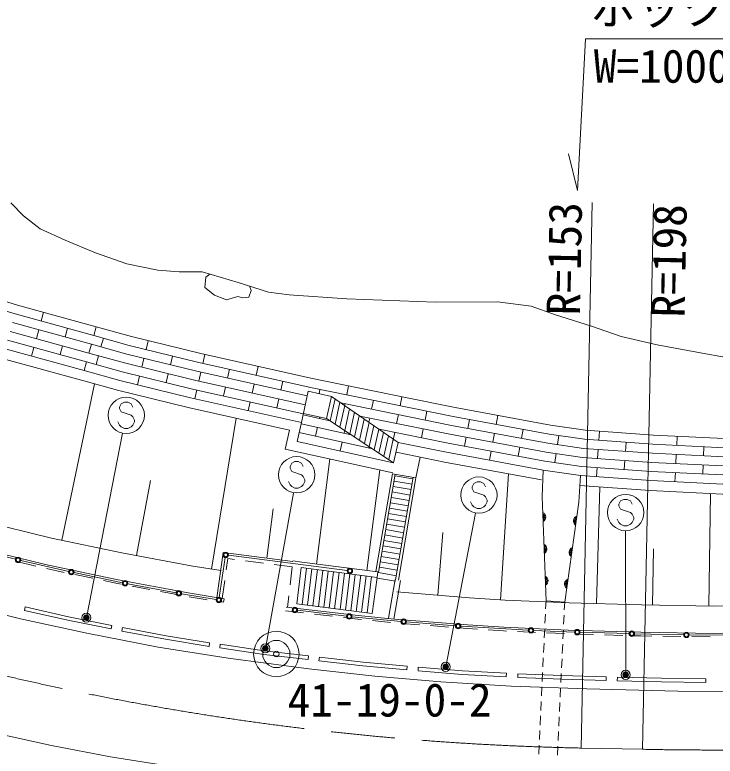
# Model space of a CAD drawing. Units: millimetres at full size, sheet at 1:1000; details may follow other scales. Extents: x 40000 to 680000, y 20000 to 380000.
# Drawn here: x 378144 to 416661, y 278591 to 319350 of the extents above; entities that cross this region are included whole.
import ezdxf
from ezdxf.enums import TextEntityAlignment as Align

# ---------------------------------------------------------------- set-up
doc = ezdxf.new("R2010")
doc.units = ezdxf.units.MM
doc.header["$LTSCALE"] = 1000
doc.header["$PDMODE"] = 32
doc.header["$PDSIZE"] = 500
doc.linetypes.add('CHAIN', pattern=[18.5, 12, -1.5, 3.5, -1.5])
for name, color, linetype, lineweight in [('M-BGD', 7, 'Continuous', 13), ('M-BMK', 2, 'Continuous', 13), ('M-BMK-SRVR', 3, 'Continuous', 13), ('M-STR-HTXT', 7, 'Continuous', 13), ('M-STR-STRC', 7, 'Continuous', 13)]:
    doc.layers.add(name, color=color, linetype=linetype, lineweight=lineweight)
doc.styles.add('ＭＳ ゴシック', font='')
doc.styles.get('ＭＳ ゴシック').set_extended_font_data('MS Gothic')

msp = doc.modelspace()

# ---------------------------------------------------------------- linework, layer by layer
at = {"layer": 'M-BGD'}
for p, q in [((378299, 303389), (373622, 304792)), ((378161, 302908), (373466, 304317)), ((382624, 302202), (378299, 303389)), ((382490, 301720), (378161, 302908)), ((379593, 302515), (379725, 302998)), ((382357, 301238), (378023, 302428)), ((379328, 301551), (379461, 302033)), ((380907, 301636), (381040, 302118)), ((382486, 301721), (382618, 302203)), ((384558, 301662), (382624, 302202)), ((382223, 300756), (377885, 301947)), ((384431, 301178), (382490, 301720)), ((388374, 300726), (384558, 301662)), ((382090, 300275), (377747, 301467)), ((382221, 300757), (382354, 301239)), ((384304, 300694), (382357, 301238)), ((382883, 301091), (383017, 301573)), ((385366, 300949), (385486, 301434)), ((379064, 300587), (379196, 301069)), ((380642, 300672), (380775, 301154)), ((388260, 300239), (384431, 301178)), ((384177, 300211), (382223, 300756)), ((382614, 300128), (382748, 300610)), ((388146, 299752), (384304, 300694)), ((385128, 299977), (385247, 300463)), ((386704, 300106), (386823, 300591)), ((394428, 299373), (388374, 300726)), ((388486, 300188), (388595, 300676)), ((381957, 299793), (382089, 300275)), ((384051, 299727), (382090, 300275)), ((388032, 299265), (384177, 300211)), ((394323, 298884), (388260, 300239)), ((391414, 299534), (391522, 300018)), ((387918, 298778), (384051, 299727)), ((386466, 299134), (386585, 299620)), ((394219, 298395), (388146, 299752)), ((388268, 299212), (388377, 299700)), ((389841, 299373), (389950, 299861)), ((384890, 299006), (385009, 299492)), ((394114, 297906), (388032, 299265)), ((392768, 298719), (392878, 299207)), ((399721, 298292), (394426, 299366)), ((399721, 298292), (394428, 299373)), ((395026, 299244), (395027, 299250)), ((380722, 290466), (382530, 299062)), ((394010, 297417), (387918, 298778)), ((389623, 298397), (389732, 298885)), ((391196, 298558), (391305, 299046)), ((402260, 297267), (394322, 298877)), ((396397, 298456), (396496, 298946)), ((388050, 298237), (388159, 298724)), ((393905, 296928), (394284, 298650)), ((395557, 298369), (394284, 298650)), ((394879, 298519), (394927, 298754)), ((395288, 297158), (395557, 298369)), ((399222, 295843), (395557, 298369)), ((397966, 298648), (397967, 298650)), ((390977, 297582), (391086, 298070)), ((392550, 297743), (392659, 298231)), ((395490, 297024), (395758, 298231)), ((395758, 296848), (396024, 298047)), ((402165, 296776), (396076, 298011)), ((396278, 297872), (396297, 297966)), ((397768, 297668), (397867, 298158)), ((399337, 297860), (399436, 298350)), ((402354, 297758), (399721, 298292)), ((396026, 296671), (396291, 297863)), ((396294, 296494), (396557, 297679)), ((400708, 297072), (400807, 297562)), ((407613, 296790), (402354, 297758)), ((388968, 288877), (390309, 297168)), ((395477, 297033), (394000, 297359)), ((395288, 297158), (394016, 297438)), ((394903, 297160), (394921, 297239)), ((398974, 294725), (395288, 297158)), ((396562, 296317), (396824, 297496)), ((396830, 296140), (397090, 297312)), ((402070, 296286), (397125, 297288)), ((397621, 296946), (397668, 297178)), ((399138, 296880), (399238, 297370)), ((407531, 296297), (402260, 297267)), ((404617, 296833), (404708, 297325)), ((396643, 296264), (393892, 296871)), ((397098, 295963), (397357, 297128)), ((397366, 295786), (397623, 296945)), ((397634, 295609), (397890, 296761)), ((407450, 295803), (402165, 296776)), ((403052, 296613), (403142, 297105)), ((409533, 296509), (407613, 296790)), ((393019, 295476), (393249, 296511)), ((397808, 295494), (393784, 296383)), ((394688, 296183), (394795, 296671)), ((396260, 296348), (396292, 296495)), ((397902, 295433), (398156, 296577)), ((398170, 295256), (398423, 296394)), ((401975, 295795), (398174, 296565)), ((398940, 295900), (399039, 296390)), ((400509, 296092), (400608, 296582)), ((404436, 295850), (404527, 296341)), ((406002, 296070), (406093, 296562)), ((413269, 296241), (409533, 296509)), ((410269, 295955), (410305, 296454)), ((398438, 295079), (398689, 296210)), ((398706, 294902), (398956, 296026)), ((407368, 295310), (402070, 296286)), ((402871, 295630), (402961, 296121)), ((409479, 296012), (407531, 296297)), ((407995, 295723), (408067, 296218)), ((413239, 295741), (409479, 296012)), ((417543, 296031), (413269, 296241)), ((414548, 295677), (414573, 296177)), ((398974, 294725), (393676, 295894)), ((396045, 295372), (396152, 295860)), ((397617, 295537), (397633, 295610)), ((398974, 294725), (399222, 295843)), ((407287, 294816), (401975, 295795)), ((405821, 295086), (405911, 295578)), ((409425, 295514), (407450, 295803)), ((413208, 295242), (409425, 295514)), ((411729, 295349), (411765, 295847)), ((417524, 295532), (413239, 295741)), ((416022, 295105), (416046, 295604)), ((398932, 294171), (393019, 295476)), ((404255, 294866), (404346, 295358)), ((409371, 295017), (407368, 295310)), ((407851, 294734), (407923, 295229)), ((410197, 294958), (410233, 295456)), ((417505, 295032), (413208, 295242)), ((414499, 294679), (414524, 295178)), ((394736, 289155), (395477, 294934)), ((400432, 295036), (400202, 293900)), ((409317, 294520), (407287, 294816)), ((413178, 294743), (409371, 295017)), ((411658, 294351), (411694, 294850)), ((417485, 294532), (413178, 294743)), ((397502, 288797), (398218, 294329)), ((407206, 294323), (409262, 294022)), ((413148, 294244), (409317, 294520)), ((410126, 293960), (410162, 294459)), ((415973, 294106), (415997, 294605)), ((397999, 288737), (398921, 294119)), ((398147, 288712), (399068, 294094)), ((398921, 294119), (400202, 293900)), ((399053, 294005), (400039, 293836)), ((399089, 288292), (400054, 293925)), ((399237, 288267), (400202, 293900)), ((404859, 287192), (405298, 294115)), ((417466, 294033), (413148, 294244)), ((414450, 293680), (414475, 294179)), ((384835, 289621), (385602, 293749)), ((399003, 293709), (399988, 293540)), ((398901, 293118), (399887, 292949)), ((398952, 293413), (399938, 293244)), ((410127, 286975), (410309, 293396)), ((398851, 292822), (399836, 292653)), ((416311, 286849), (416403, 293034)), ((398800, 292526), (399786, 292357)), ((391995, 289484), (392349, 292198)), ((398699, 291935), (399684, 291766)), ((398749, 292230), (399735, 292062)), ((398648, 291639), (399634, 291470)), ((398547, 291048), (399532, 290879)), ((398597, 291343), (399583, 291175)), ((398496, 290752), (399482, 290583)), ((401400, 287440), (401675, 290897)), ((398445, 290456), (399431, 290288)), ((398344, 289865), (399330, 289696)), ((398395, 290161), (399381, 289992)), ((413218, 286895), (413264, 289987)), ((389771, 288843), (389860, 289460)), ((389860, 289460), (390233, 289411)), ((398294, 289569), (399279, 289400)), ((378333, 289282), (379304, 289044)), ((390828, 289334), (391820, 289204)), ((392415, 289127), (393395, 288999)), ((393395, 288999), (393282, 288006)), ((393395, 288999), (393406, 288998)), ((393930, 289261), (393439, 289326)), ((398114, 288718), (393931, 289259)), ((398243, 289274), (399229, 289105)), ((379887, 288904), (380866, 288698)), ((394190, 288923), (393946, 286925)), ((394487, 288885), (394244, 286887)), ((394785, 288846), (394541, 286848)), ((395083, 288808), (394839, 286810)), ((395380, 288769), (395136, 286771)), ((395678, 288731), (395434, 286733)), ((395975, 288692), (395731, 286695)), ((396273, 288654), (396029, 286656)), ((396570, 288615), (396327, 286618)), ((396868, 288577), (396624, 286580)), ((398142, 288682), (399127, 288513)), ((398192, 288978), (399178, 288809)), ((381453, 288575), (382432, 288369)), ((383019, 288245), (383694, 288104)), ((389543, 287259), (389685, 288249)), ((397165, 288538), (396922, 286541)), ((397463, 288500), (397219, 286503)), ((397760, 288461), (397517, 286465)), ((398091, 288386), (399077, 288218)), ((399055, 288298), (398696, 286177)), ((399351, 288247), (398991, 286126)), ((383694, 288104), (383999, 288047)), ((384589, 287937), (385572, 287754)), ((386162, 287645), (387145, 287462)), ((387735, 287354), (388722, 287195)), ((393214, 287409), (393141, 286765)), ((389315, 287099), (389620, 287050)), ((389620, 287050), (389652, 287247)), ((407338, 286694), (407359, 287128)), ((408365, 286639), (408386, 287066)), ((378672, 286601), (378716, 286796)), ((393036, 286586), (394029, 286472)), ((394626, 286404), (395619, 286291)), ((396215, 286222), (397014, 286131)), ((397014, 286131), (397209, 286111)), ((407300, 285895), (407324, 286395)), ((408327, 285840), (408351, 286339)), ((397806, 286049), (398800, 285946)), ((399398, 285893), (400395, 285814)), ((400993, 285767), (401990, 285688)), ((384028, 285471), (384065, 285668)), ((402588, 285640), (403019, 285606)), ((403019, 285606), (403586, 285570)), ((404184, 285532), (405026, 285478)), ((405026, 285478), (405182, 285471)), ((405782, 285444), (406781, 285399)), ((407262, 285096), (407286, 285595)), ((407380, 285372), (408379, 285327)), ((408289, 285041), (408313, 285540)), ((408979, 285307), (409978, 285278)), ((410578, 285261), (411578, 285233)), ((412178, 285216), (412569, 285204)), ((412569, 285204), (413177, 285195)), ((413777, 285186), (414777, 285171)), ((415377, 285162), (416377, 285148)), ((389417, 284544), (389446, 284741)), ((407224, 284297), (407248, 284796)), ((408251, 284242), (408275, 284741)), ((394871, 283833), (394894, 284032)), ((407186, 283498), (407210, 283997)), ((408213, 283443), (408237, 283942)), ((400319, 283289), (400335, 283488)), ((405800, 282924), (405809, 283124)), ((407148, 282699), (407172, 283198)), ((408175, 282643), (408199, 283143)), ((411278, 282731), (411283, 282931)), ((407110, 281900), (407134, 282399)), ((408137, 281844), (408161, 282344)), ((407072, 281101), (407096, 281600)), ((408099, 281045), (408123, 281545)), ((407034, 280301), (407058, 280801)), ((408061, 280246), (408085, 280746)), ((406996, 279502), (407020, 280002)), ((408024, 279447), (408047, 279947)), ((406958, 278703), (406982, 279203)), ((407986, 278648), (408009, 279147))]:
    msp.add_line(p, q, dxfattribs=at)
for points in [[(381957, 299793), (377609, 300986), (372845, 302415), (367651, 304254), (363436, 305866), (357350, 308679), (351897, 311456), (348345, 313460), (344991, 315454), (343212, 316585)], [(377928, 309006), (378616, 308291), (379535, 307589), (380915, 306954), (382584, 306258), (384310, 305666), (386001, 305317), (387181, 305222), (388444, 305212), (390428, 304641), (392098, 304111), (393225, 303947), (396404, 303735), (401269, 303555), (404695, 303567), (406540, 303329), (407886, 302860), (409859, 302240), (411494, 301662), (413462, 301202), (416142, 300705), (418628, 300276)], [(389652, 287247), (387684, 287565), (383733, 288300), (379823, 289122), (375911, 290083), (373976, 290597), (372024, 291141), (370113, 291721), (368205, 292314), (366288, 292920), (362503, 294191), (358730, 295594), (356863, 296297), (355000, 297054), (353144, 297834), (351317, 298639), (349498, 299475), (345882, 301211), (342309, 303048), (338821, 304987), (337009, 306068)], [(388869, 305090), (388651, 304926), (388601, 304363), (389126, 303943), (389777, 303680), (390412, 303870), (390675, 303799), (391005, 303836), (391136, 304193), (391050, 304444)], [(381811, 299262), (377457, 300457), (374405, 301373)], [(393676, 295894), (393905, 296928), (387804, 298291), (383924, 299243), (381957, 299793)], [(393249, 296511), (387678, 297756), (383784, 298711), (381809, 299263)], [(409262, 294022), (413118, 293745), (417447, 293533), (422165, 293399), (426094, 293402), (430041, 293484), (435546, 293717), (440140, 294020), (445125, 294510), (451189, 295358), (456691, 296307), (457923, 296549)], [(409223, 293474), (413085, 293196), (417426, 292984), (422158, 292849), (426100, 292852), (430059, 292934), (435575, 293168), (440185, 293472), (445190, 293964), (451274, 294815), (456791, 295766), (458732, 296147)], [(399222, 295843), (401880, 295304), (407206, 294323)], [(399113, 295303), (401775, 294764), (407106, 293782)], [(409262, 294022), (409157, 292559), (408386, 287066), (407359, 287128), (407153, 292850), (407206, 294323)], [(371770, 292785), (372443, 292581), (374369, 292045), (376282, 291537), (380157, 290585), (384024, 289771), (387941, 289043), (389487, 288793)], [(399147, 287619), (403141, 287301), (405118, 287176), (408637, 287017), (412606, 286904), (416596, 286844), (420573, 286852), (422557, 286883), (424522, 286941), (428516, 287117), (430521, 287259), (434475, 287544), (436434, 287733), (440440, 288167), (442405, 288395), (445335, 288806), (447281, 289119), (449227, 289516), (451218, 289864), (453160, 290227), (455104, 290622), (457069, 291033), (459979, 291683), (460825, 291876)], [(393434, 289297), (389605, 289796), (389246, 287302)], [(398075, 288420), (397803, 286428), (393649, 286963), (393892, 288962)], [(393892, 288962), (398075, 288420), (398114, 288718)], [(447554, 287643), (445559, 287322), (442596, 286907), (440607, 286676), (436587, 286241), (434601, 286049), (430628, 285763), (428602, 285620), (424578, 285442), (422591, 285383), (420586, 285352), (416586, 285344), (412573, 285404), (408582, 285518), (405036, 285678), (403034, 285805), (399028, 286124), (397035, 286330), (393059, 286785)], [(378672, 286601), (381063, 286065), (383438, 285583), (383478, 285779)], [(378716, 286796), (381105, 286261), (383478, 285779)], [(384028, 285471), (386432, 285019), (388825, 284624), (388857, 284822)], [(384065, 285668), (386467, 285216), (388857, 284822)], [(389417, 284544), (391835, 284190), (394269, 283904), (394292, 284103)], [(389446, 284741), (391861, 284388), (394292, 284103)], [(394871, 283833), (397280, 283560), (399708, 283337), (399726, 283537)], [(394894, 284032), (397300, 283759), (399726, 283537)], [(400319, 283289), (402742, 283089), (405175, 282952), (405186, 283151)], [(400335, 283488), (402756, 283288), (405186, 283151)], [(405800, 282924), (408223, 282818), (410661, 282751), (410666, 282950)], [(405809, 283124), (408230, 283018), (410666, 282950)], [(411283, 282931), (413716, 282874), (416143, 282842)], [(411278, 282731), (413712, 282674), (416141, 282642), (416143, 282842)]]:
    msp.add_lwpolyline(points, dxfattribs=at)
for centre, radius, start, end in [((407059, 291733), 283, 300.1355, 63.9905), ((407059, 291733), 227, 308.0949, 56.0311), ((407059, 291733), 170, 323.7203, 40.4057), ((409147, 291527), 283, 110.0815, 233.9365), ((409147, 291527), 227, 118.0408, 225.9771), ((409147, 291527), 170, 133.6662, 210.3517), ((407122, 289984), 283, 300.1355, 63.9905), ((407122, 289984), 227, 308.0949, 56.0311), ((407122, 289984), 170, 323.7203, 40.4057), ((408903, 289794), 283, 110.0815, 233.9365), ((408903, 289794), 227, 118.0408, 225.9771), ((408903, 289794), 170, 133.6662, 210.3517), ((407185, 288235), 283, 300.1355, 63.9905), ((407185, 288235), 227, 308.0949, 56.0311), ((407185, 288235), 170, 323.7203, 40.4057), ((408660, 288061), 283, 110.0815, 233.9365), ((408660, 288061), 227, 118.0408, 225.9771), ((408660, 288061), 170, 133.6662, 210.3517)]:
    msp.add_arc(centre, radius, start, end, dxfattribs=at)
at = {"layer": 'M-BMK'}
msp.add_line((409287, 279037), (412659, 278969), dxfattribs=at)
at = {"layer": 'M-BMK', "linetype": 'CHAIN'}
for centre, radius, start, end in [((412379, 432006), 153000, 251.7015, 268.84201), ((416661, 476930), 198001, 268.84202, 282.63454)]:
    msp.add_arc(centre, radius, start, end, dxfattribs=at)
at = {"layer": 'M-BMK-SRVR'}
for radius in [1250, 750, 150]:
    msp.add_circle((392526, 284208), radius, dxfattribs=at)
at = {"layer": 'M-STR-HTXT'}
for p, q in [((409089, 309685), (408595, 311714)), ((409287, 279037), (409893, 309031)), ((412659, 278969), (413266, 308963)), ((382079, 286205), (384075, 296344)), ((391922, 284520), (393462, 293058)), ((401843, 283503), (403475, 291951)), ((411739, 283063), (411734, 290984))]:
    msp.add_line(p, q, dxfattribs=at)
msp.add_lwpolyline([(409089, 309685), (409530, 318023), (432330, 318023)], dxfattribs=at)
for centre, radius in [((382079, 286205), 150), ((382079, 286205), 120), ((382079, 286205), 90), ((382079, 286205), 60), ((382079, 286205), 30), ((382079, 286205), 20), ((391922, 284520), 150), ((391922, 284520), 120), ((391922, 284520), 90), ((391922, 284520), 60), ((391922, 284520), 30), ((391922, 284520), 20), ((401843, 283503), 150), ((401843, 283503), 120), ((401843, 283503), 90), ((401843, 283503), 60), ((401843, 283503), 30), ((401843, 283503), 20), ((411739, 283063), 150), ((411739, 283063), 120), ((411739, 283063), 90), ((411739, 283063), 60), ((411739, 283063), 30), ((411739, 283063), 20)]:
    msp.add_circle(centre, radius, dxfattribs=at)
for p in [(382079, 286205), (391922, 284520), (401843, 283503), (411739, 283063)]:
    msp.add_point(p, dxfattribs=at)
at = {"layer": 'M-STR-STRC'}
for p, q in [((383997, 297970), (383906, 297788)), ((384179, 298061), (383997, 297970)), ((384361, 298061), (384179, 298061)), ((384543, 297970), (384361, 298061)), ((384634, 297788), (384543, 297970)), ((383906, 297788), (383906, 297698)), ((383906, 297698), (383997, 297516)), ((383997, 297516), (384543, 297334)), ((384543, 297334), (384634, 297243)), ((384634, 297243), (384724, 297061)), ((383906, 296788), (383815, 296970)), ((383997, 296698), (383906, 296788)), ((384634, 296788), (384543, 296698)), ((384724, 296970), (384634, 296788)), ((384724, 297061), (384724, 296970)), ((384179, 296607), (383997, 296698)), ((384361, 296607), (384179, 296607)), ((384543, 296698), (384361, 296607)), ((393370, 294698), (393279, 294516)), ((393552, 294788), (393370, 294698)), ((393734, 294788), (393552, 294788)), ((393916, 294698), (393734, 294788)), ((394007, 294516), (393916, 294698)), ((393279, 294516), (393279, 294425)), ((393279, 294425), (393370, 294243)), ((393370, 294243), (393916, 294061)), ((393916, 294061), (394007, 293970)), ((394007, 293970), (394098, 293788)), ((393279, 293516), (393188, 293698)), ((393370, 293425), (393279, 293516)), ((394007, 293516), (393916, 293425)), ((394098, 293698), (394007, 293516)), ((394098, 293788), (394098, 293698)), ((403394, 293579), (403303, 293398)), ((403576, 293670), (403394, 293579)), ((403758, 293670), (403576, 293670)), ((403939, 293579), (403758, 293670)), ((404030, 293398), (403939, 293579)), ((393552, 293334), (393370, 293425)), ((393734, 293334), (393552, 293334)), ((393916, 293425), (393734, 293334)), ((403303, 293398), (403303, 293307)), ((403303, 293307), (403394, 293125)), ((403394, 293125), (403939, 292943)), ((403939, 292943), (404030, 292852)), ((404030, 292852), (404121, 292670)), ((404121, 292670), (404121, 292579)), ((411643, 292712), (411461, 292621)), ((411825, 292712), (411643, 292712)), ((412006, 292621), (411825, 292712)), ((403303, 292398), (403212, 292579)), ((403394, 292307), (403303, 292398)), ((403576, 292216), (403394, 292307)), ((403939, 292307), (403758, 292216)), ((404030, 292398), (403939, 292307)), ((404121, 292579), (404030, 292398)), ((411461, 292621), (411370, 292439)), ((411370, 292439), (411370, 292348)), ((411370, 292348), (411461, 292166)), ((412097, 292439), (412006, 292621)), ((403758, 292216), (403576, 292216)), ((411461, 292166), (412006, 291985)), ((412006, 291985), (412097, 291894)), ((412097, 291894), (412188, 291712)), ((411370, 291439), (411279, 291621)), ((411461, 291348), (411370, 291439)), ((412097, 291439), (412006, 291348)), ((412188, 291621), (412097, 291439)), ((412188, 291712), (412188, 291621)), ((411643, 291257), (411461, 291348)), ((411825, 291257), (411643, 291257)), ((412006, 291348), (411825, 291257)), ((378180, 289419), (375547, 290086)), ((389717, 289508), (389388, 287323)), ((396421, 288799), (389888, 289637)), ((381106, 288747), (378471, 289349)), ((384060, 288129), (381399, 288683)), ((387017, 287573), (384355, 288071)), ((389218, 287200), (387312, 287520)), ((396387, 286291), (393694, 286610)), ((399383, 285999), (396686, 286259)), ((402377, 285757), (399682, 285973)), ((406382, 285516), (402676, 285736)), ((408922, 285415), (406682, 285501)), ((411928, 285332), (409222, 285405)), ((414933, 285260), (412228, 285324)), ((417938, 285240), (415233, 285256))]:
    msp.add_line(p, q, dxfattribs=at)
for points in [[(419326, 282132), (414613, 282160), (409599, 282286), (405449, 282440), (401576, 282680), (397937, 282988), (394306, 283394), (389881, 283974), (386022, 284587), (382105, 285348), (378454, 286148), (375321, 286912), (372094, 287792), (368331, 288906), (364217, 290227), (360237, 291585), (356972, 292804), (353146, 294349), (349842, 295761), (347043, 297056), (344052, 298545), (340596, 300346), (337176, 302209), (335372, 303292)], [(398680, 276668), (394385, 277097), (390603, 277526), (386882, 277999), (383409, 278551), (380153, 279176), (376902, 279894), (373426, 280768), (370241, 281653), (367027, 282626), (363845, 283686), (360304, 284944), (356791, 286265), (352653, 287894), (349098, 289331), (345286, 290940), (341702, 292589), (338851, 293980), (336080, 295431), (333421, 296928), (332085, 297719)]]:
    msp.add_lwpolyline(points, dxfattribs=at)
for centre, radius in [((384270, 297334), 1000), ((393643, 294061), 1000), ((403667, 292943), 1000), ((411734, 291985), 1000), ((389739, 289656), 150), ((378325, 289382), 150), ((378325, 289382), 120), ((378325, 289382), 100), ((389739, 289656), 120), ((389739, 289656), 100), ((381252, 288713), 150), ((381252, 288713), 120), ((381252, 288713), 100), ((396570, 288780), 150), ((396570, 288780), 120), ((396570, 288780), 100), ((384207, 288099), 150), ((384207, 288099), 120), ((384207, 288099), 100), ((387164, 287545), 150), ((387164, 287545), 120), ((387164, 287545), 100), ((389366, 287175), 150), ((389366, 287175), 120), ((389366, 287175), 100), ((393545, 286627), 150), ((393545, 286627), 120), ((393545, 286627), 100), ((396536, 286274), 150), ((396536, 286274), 120), ((396536, 286274), 100), ((399532, 285985), 150), ((399532, 285985), 120), ((399532, 285985), 100), ((402526, 285745), 150), ((402526, 285745), 120), ((402526, 285745), 100), ((406532, 285507), 150), ((406532, 285507), 120), ((406532, 285507), 100), ((409072, 285409), 150), ((409072, 285409), 120), ((409072, 285409), 100), ((412078, 285328), 150), ((412078, 285328), 120), ((412078, 285328), 100), ((415083, 285257), 150), ((415083, 285257), 120), ((415083, 285257), 100)]:
    msp.add_circle(centre, radius, dxfattribs=at)

# ---------------------------------------------------------------- texts
at = {"layer": 'M-BMK-SRVR', "style": 'ＭＳ ゴシック'}
msp.add_text('41-19-0-2', height=1833, dxfattribs=at).set_placement((393144, 280220), align=Align.BOTTOM_LEFT)
at = {"layer": 'M-STR-HTXT', "style": 'ＭＳ ゴシック'}
msp.add_text('ボックスカルバート', height=1833, dxfattribs=at).set_placement((409830, 318273), align=Align.BOTTOM_LEFT)
msp.add_text('W=1000 H=1000', height=1833, dxfattribs=at).set_placement((426194, 317451), align=Align.TOP_RIGHT)
msp.add_text('R=153', height=1833, rotation=88.842, dxfattribs=at).set_placement((409893, 309031), align=Align.BOTTOM_RIGHT)
msp.add_text('R=198', height=1833, rotation=88.842, dxfattribs=at).set_placement((413266, 308963), align=Align.TOP_RIGHT)

doc.saveas('drawing.dxf')
